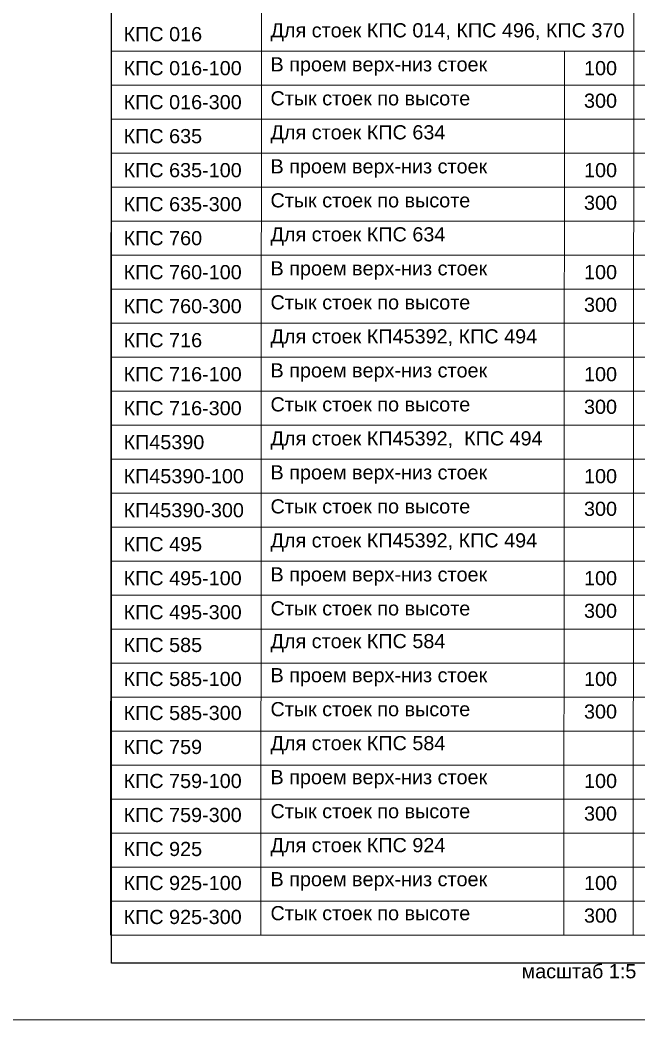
# Model space of a CAD drawing. Extents: x -37 to 4620, y -49 to 348.
# Drawn here: x 423.9 to 532.9, y 0 to 176.4 of the extents above; entities that cross this region are included whole.
import ezdxf

# ---------------------------------------------------------------- set-up
doc = ezdxf.new("R2010")
doc.units = 0
doc.header["$LTSCALE"] = 5
doc.layers.add('Рамки', color=1, linetype='CONTINUOUS', lineweight=15)
doc.layers.add('Текстовый', color=7, linetype='CONTINUOUS', lineweight=9)
doc.layers.add('Скрытые', color=14, linetype='CONTINUOUS', plot=False)
doc.styles.add('Каталожный', font='arial.ttf', dxfattribs={"height": 2.5})

msp = doc.modelspace()

# ---------------------------------------------------------------- linework, layer by layer
at = {"layer": 'Рамки', "linetype": 'Continuous'}
for p, q in [((440, 276.975), (439.803, 14.974)), ((466.552, 276.975), (466.354, 14.974)), ((532.269, 276.974), (532.084, 14.974)), ((440, 170.973), (553.906, 170.974)), ((519.939, 170.974), (519.829, 14.974)), ((440, 164.973), (553.906, 164.974)), ((440, 158.973), (604.803, 158.974)), ((440, 152.973), (553.906, 152.974)), ((440, 146.973), (553.906, 146.974)), ((440, 140.973), (604.803, 140.974)), ((440, 134.973), (553.906, 134.974)), ((440, 128.973), (553.906, 128.974)), ((440, 122.973), (604.803, 122.974)), ((440, 116.973), (553.906, 116.974)), ((440, 110.973), (553.906, 110.974)), ((440, 104.973), (604.803, 104.974)), ((440, 98.973), (553.906, 98.974)), ((440, 92.973), (553.906, 92.974)), ((440, 86.973), (604.803, 86.974)), ((440, 80.973), (553.906, 80.974)), ((440, 74.973), (553.906, 74.974)), ((440, 68.973), (604.803, 68.974)), ((440, 62.973), (553.906, 62.974)), ((440, 56.973), (553.906, 56.974)), ((440, 50.973), (604.803, 50.974)), ((440, 44.973), (553.906, 44.974)), ((440, 38.973), (553.906, 38.974)), ((440, 32.973), (604.803, 32.974)), ((440, 26.973), (553.906, 26.974)), ((440, 20.973), (553.906, 20.974)), ((440, 14.973), (604.803, 14.974))]:
    msp.add_line(p, q, dxfattribs=at)
msp.add_lwpolyline([(420, 297), (630, 297), (630, 0), (420, 0)], close=True, dxfattribs=at)
at = {"layer": 'Скрытые', "linetype": 'Continuous'}
msp.add_lwpolyline([(440, 10), (440, 287), (605, 287), (605, 10)], close=True, dxfattribs=at)

# ---------------------------------------------------------------- texts
at = {"layer": 'Скрытые', "linetype": 'Continuous', "insert": (440, 9.853), "char_height": 3.5, "width": 165, "attachment_point": 1, "style": 'Каталожный'}
msp.add_mtext('\\pxqc;{\\H0.71429x;масштаб 1:5}', dxfattribs=at)
at = {"layer": 'Текстовый', "color": 1, "linetype": 'Continuous', "char_height": 2.5, "attachment_point": 1, "style": 'Каталожный'}
for s, insert, width in [('\\pxql;КПС 016', (442.127, 175.206), 15.84446), ('\\pxql;Для стоек КПС 014, КПС 496, КПС 370', (468.069, 175.88), 62.19425), ('\\pxql;В проем верх-низ стоек', (468.065, 169.879), 52.11519), ('\\pxql;КПС 016-100', (442.127, 169.206), 25.49315), ('\\pxqc;100', (520.18, 169.206), 12.25481), ('\\pxql;КПС 016-300', (442.127, 163.206), 24.08935), ('\\pxql;Стык стоек по высоте', (468.06, 163.879), 52.11519), ('\\pxqc;300', (520.176, 163.454), 12.25475), ('\\pxql;КПС 635', (442.127, 157.206), 15.84446), ('\\pxql;Для стоек КПС 634', (468.069, 157.88), 62.19425), ('\\pxql;В проем верх-низ стоек', (468.065, 151.879), 52.11519), ('\\pxql;КПС 635-100', (442.127, 151.206), 25.49315), ('\\pxqc;100', (520.18, 151.206), 12.25481), ('\\pxql;КПС 635-300', (442.127, 145.206), 24.08935), ('\\pxql;Стык стоек по высоте', (468.06, 145.879), 52.11519), ('\\pxqc;300', (520.176, 145.454), 12.25475), ('\\pxql;Для стоек КПС 634', (468.069, 139.88), 62.19425), ('\\pxql;КПС 760', (442.127, 139.206), 15.84446), ('\\pxql;КПС 760-100', (442.127, 133.206), 25.49315), ('\\pxql;В проем верх-низ стоек', (468.065, 133.879), 52.11519), ('\\pxqc;100', (520.18, 133.206), 12.25481), ('\\pxql;КПС 760-300', (442.127, 127.206), 24.08935), ('\\pxql;Стык стоек по высоте', (468.06, 127.879), 52.11519), ('\\pxqc;300', (520.176, 127.454), 12.25475), ('\\pxql;Для стоек КП45392, КПС 494', (468.069, 121.88), 62.19425), ('\\pxql;КПС 716', (442.127, 121.206), 15.84446), ('\\pxql;КПС 716-100', (442.127, 115.206), 25.49315), ('\\pxql;В проем верх-низ стоек', (468.065, 115.879), 52.11519), ('\\pxqc;100', (520.18, 115.206), 12.25481), ('\\pxql;Стык стоек по высоте', (468.06, 109.879), 52.11519), ('\\pxqc;300', (520.176, 109.454), 12.25475), ('\\pxql;КПС 716-300', (442.127, 109.206), 24.08935), ('\\pxql;КП45390', (442.127, 103.206), 15.84446), ('\\pxql;Для стоек КП45392,  КПС 494', (468.069, 103.88), 62.19425), ('\\pxql;КП45390-100', (442.127, 97.206), 25.49315), ('\\pxql;В проем верх-низ стоек', (468.065, 97.879), 52.11519), ('\\pxqc;100', (520.18, 97.206), 12.25481), ('\\pxql;Стык стоек по высоте', (468.06, 91.879), 52.11519), ('\\pxql;КП45390-300', (442.127, 91.206), 24.08935), ('\\pxqc;300', (520.176, 91.454), 12.25475), ('\\pxql;КПС 495', (442.127, 85.206), 15.84446), ('\\pxql;Для стоек КП45392, КПС 494', (468.069, 85.88), 62.19425), ('\\pxql;В проем верх-низ стоек', (468.065, 79.879), 52.11519), ('\\pxql;КПС 495-100', (442.127, 79.206), 25.49315), ('\\pxqc;100', (520.18, 79.206), 12.25481), ('\\pxql;КПС 495-300', (442.127, 73.206), 24.08935), ('\\pxql;Стык стоек по высоте', (468.06, 73.879), 52.11519), ('\\pxqc;300', (520.176, 73.454), 12.25475), ('\\pxql;КПС 585', (442.127, 67.429), 15.84446), ('\\pxql;Для стоек КПС 584', (468.069, 68.103), 62.19425), ('\\pxql;В проем верх-низ стоек', (468.065, 62.102), 52.11519), ('\\pxql;КПС 585-100', (442.127, 61.429), 25.49315), ('\\pxqc;100', (520.18, 61.429), 12.25481), ('\\pxql;КПС 585-300', (442.127, 55.429), 24.08935), ('\\pxql;Стык стоек по высоте', (468.06, 56.102), 52.11519), ('\\pxqc;300', (520.176, 55.677), 12.25475), ('\\pxql;КПС 759', (442.127, 49.429), 15.84446), ('\\pxql;Для стоек КПС 584', (468.069, 50.103), 62.19425), ('\\pxql;КПС 759-100', (442.127, 43.429), 25.49315), ('\\pxql;В проем верх-низ стоек', (468.065, 44.102), 52.11519), ('\\pxqc;100', (520.18, 43.429), 12.25481), ('\\pxql;КПС 759-300', (442.127, 37.429), 24.08935), ('\\pxql;Стык стоек по высоте', (468.06, 38.102), 52.11519), ('\\pxqc;300', (520.176, 37.677), 12.25475), ('\\pxql;Для стоек КПС 924', (468.069, 32.103), 62.19425), ('\\pxql;КПС 925', (442.127, 31.429), 15.84446), ('\\pxql;КПС 925-100', (442.127, 25.429), 25.49315), ('\\pxql;В проем верх-низ стоек', (468.065, 26.102), 52.11519), ('\\pxqc;100', (520.18, 25.429), 12.25481), ('\\pxql;КПС 925-300', (442.127, 19.429), 24.08935), ('\\pxql;Стык стоек по высоте', (468.06, 20.102), 52.11519), ('\\pxqc;300', (520.176, 19.677), 12.25475)]:
    msp.add_mtext(s, dxfattribs=dict(at, insert=insert, width=width))

doc.saveas('drawing.dxf')
